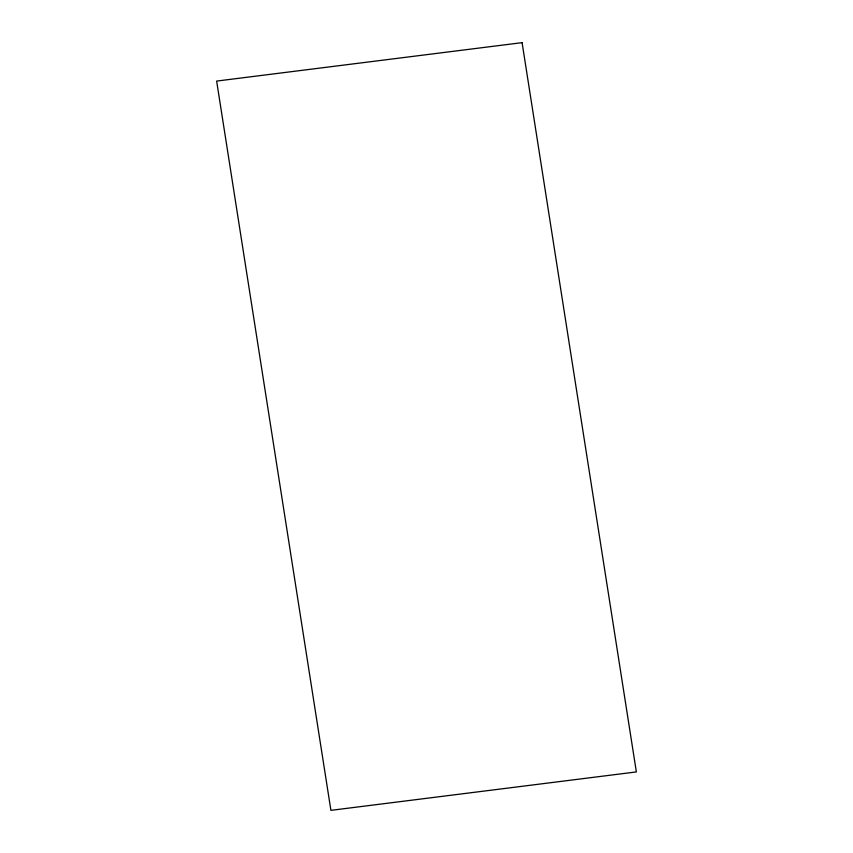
<?xml version="1.0" encoding="UTF-8"?>
<svg xmlns="http://www.w3.org/2000/svg" width="853" height="853" viewBox="0 0 853 853"><rect width="100%" height="100%" fill="white"/><g stroke="black" fill="none" stroke-linecap="round" stroke-linejoin="round"><path stroke-width="1.28" d="M522.089 42.65L216.641 81.078L330.911 810.35L636.359 771.922L522.089 42.65"/></g></svg>
